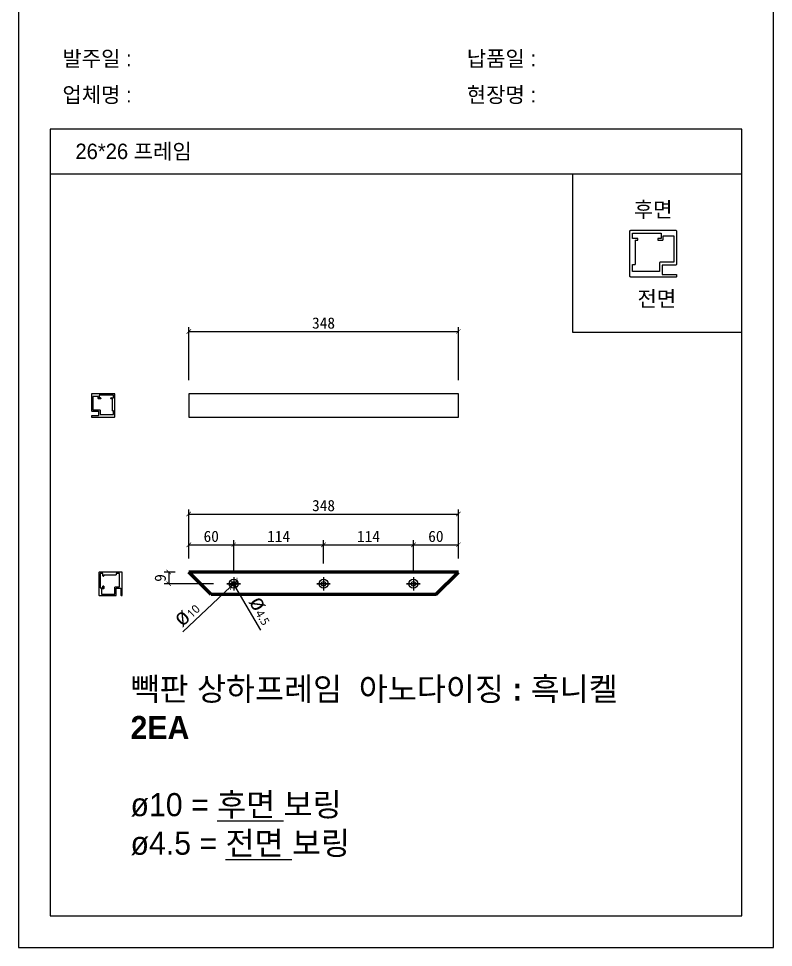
# Model space of a CAD drawing. Header units: millimetres. Extents: x -44117 to 256353, y -2095463 to 65325.
# Drawn here: x 122887 to 124567, y 22943 to 25010 of the extents above; entities that cross this region are included whole.
import ezdxf

# ---------------------------------------------------------------- set-up
doc = ezdxf.new("R2010")
doc.units = ezdxf.units.MM
doc.header["$LTSCALE"] = 10
doc.layers.add('Layer1', color=7, linetype='Continuous', lineweight=70)
doc.dimstyles.new('ISO-25', dxfattribs={"dimtxt": 2.5, "dimasz": 2.5, "dimexe": 1, "dimexo": 1, "dimtad": 1, "dimtxsty": 'Standard', "dimblk": 'ARCHTICK', "dimcen": 2.5, "dimadec": 0, "dimazin": 0, "dimtfac": 1, "dimtmove": 0, "dimatfit": 3, "dimfxl": 0, "dimarcsym": 0})

# ---------------------------------------------------------------- blocks, each defined once
blk = doc.blocks.new('_ArchTick')
at = {"color": 0, "linetype": 'ByBlock', "const_width": 0.15}
blk.add_lwpolyline([(-0.5, -0.5), (0.5, 0.5)], dxfattribs=at)
blk = doc.blocks.new('*D1906')
at = {"color": 0, "lineweight": -2}
for p, q in [((123265.8, 23808.6), (123265.8, 23849.3)), ((123265.8, 23839.3), (123365.8, 23839.3)), ((123365.8, 23797.6), (123365.8, 23849.3))]:
    blk.add_line(p, q, dxfattribs=at)
at = {"layer": 'Defpoints', "color": 0}
for p in [(123365.8, 23839.3), (123265.8, 23778.6), (123365.8, 23767.6)]:
    blk.add_point(p, dxfattribs=at)
at = {"color": 0, "lineweight": -2, "xscale": 10, "yscale": 10, "zscale": 10, "rotation": 180}
blk.add_blockref('_ArchTick', (123265.8, 23839.3), dxfattribs=at)
at = {"color": 0, "lineweight": -2, "xscale": 10, "yscale": 10, "zscale": 10}
blk.add_blockref('_ArchTick', (123365.8, 23839.3), dxfattribs=at)
at = {"color": 0, "insert": (123315.8, 23858), "char_height": 25, "attachment_point": 5}
blk.add_mtext('60', dxfattribs=at)
blk = doc.blocks.new('*D1907')
at = {"color": 0, "lineweight": -2}
for p, q in [((123265.8, 23808.6), (123265.8, 23917.8)), ((123865.8, 23808.6), (123865.8, 23917.8)), ((123265.8, 23907.8), (123865.8, 23907.8))]:
    blk.add_line(p, q, dxfattribs=at)
at = {"layer": 'Defpoints', "color": 0}
for p in [(123865.8, 23907.8), (123265.8, 23778.6), (123865.8, 23778.6)]:
    blk.add_point(p, dxfattribs=at)
at = {"color": 0, "lineweight": -2, "xscale": 10, "yscale": 10, "zscale": 10, "rotation": 180}
blk.add_blockref('_ArchTick', (123265.8, 23907.8), dxfattribs=at)
at = {"color": 0, "lineweight": -2, "xscale": 10, "yscale": 10, "zscale": 10}
blk.add_blockref('_ArchTick', (123865.8, 23907.8), dxfattribs=at)
at = {"color": 0, "insert": (123565.8, 23926.5), "char_height": 25, "attachment_point": 5}
blk.add_mtext('348', dxfattribs=at)
blk = doc.blocks.new('*D1908')
at = {"color": 0, "lineweight": -2}
for p, q in [((123373, 23759.5), (123358.5, 23745.7)), ((123373, 23759.5), (123373, 23759.5)), ((123252.8, 23645.5), (123358.5, 23745.7))]:
    blk.add_line(p, q, dxfattribs=at)
at = {"layer": 'Defpoints', "color": 0}
for p in [(123373, 23759.5), (123358.5, 23745.7)]:
    blk.add_point(p, dxfattribs=at)
at = {"color": 0, "lineweight": -2, "xscale": 10, "yscale": 10, "zscale": 10}
for p, rotation in [((123358.5, 23745.7), 43.48065296218906), ((123373, 23759.5), 223.4806529621891)]:
    blk.add_blockref('_ArchTick', p, dxfattribs=dict(at, rotation=rotation))
at = {"color": 0, "insert": (123259.7, 23687.7), "char_height": 25, "attachment_point": 5, "rotation": 43.4807}
blk.add_mtext('{\\fGulim|b0|i0|c129|p50;\\H1.4583x;ø\\fMalgun Gothic|b0|i0|c129|p50;\\H0.51429x;10}', dxfattribs=at)
blk = doc.blocks.new('*D1909')
at = {"color": 0, "lineweight": -2}
for p, q in [((123363.3, 23756.9), (123363.3, 23756.9)), ((123363.3, 23756.9), (123368.3, 23748.3)), ((123426.1, 23649.7), (123368.3, 23748.3))]:
    blk.add_line(p, q, dxfattribs=at)
at = {"layer": 'Defpoints', "color": 0}
for p in [(123363.3, 23756.9), (123368.3, 23748.3)]:
    blk.add_point(p, dxfattribs=at)
at = {"color": 0, "lineweight": -2, "xscale": 10, "yscale": 10, "zscale": 10}
for p, rotation in [((123363.3, 23756.9), 300.3861059706607), ((123368.3, 23748.3), 120.3861059706608)]:
    blk.add_blockref('_ArchTick', p, dxfattribs=dict(at, rotation=rotation))
at = {"color": 0, "insert": (123430, 23694.3), "char_height": 25, "attachment_point": 5, "rotation": 300.3861}
blk.add_mtext('{\\fGulim|b0|i0|c129|p50;\\H1.4583x;ø\\fMalgun Gothic|b0|i0|c129|p50;\\H0.51429x;4.5}', dxfattribs=at)
blk = doc.blocks.new('*D1910')
at = {"color": 0, "lineweight": -2}
for p, q in [((123365.8, 23782.6), (123365.8, 23849.3)), ((123365.8, 23839.3), (123565.8, 23839.3)), ((123565.8, 23797.6), (123565.8, 23849.3))]:
    blk.add_line(p, q, dxfattribs=at)
at = {"layer": 'Defpoints', "color": 0}
for p in [(123565.8, 23839.3), (123365.8, 23752.6), (123565.8, 23767.6)]:
    blk.add_point(p, dxfattribs=at)
at = {"color": 0, "lineweight": -2, "xscale": 10, "yscale": 10, "zscale": 10, "rotation": 180}
blk.add_blockref('_ArchTick', (123365.8, 23839.3), dxfattribs=at)
at = {"color": 0, "lineweight": -2, "xscale": 10, "yscale": 10, "zscale": 10}
blk.add_blockref('_ArchTick', (123565.8, 23839.3), dxfattribs=at)
at = {"color": 0, "insert": (123465.8, 23858), "char_height": 25, "attachment_point": 5}
blk.add_mtext('114', dxfattribs=at)
blk = doc.blocks.new('*D1911')
at = {"color": 0, "lineweight": -2}
for p, q in [((123565.8, 23797.6), (123565.8, 23849.3)), ((123565.8, 23839.3), (123765.8, 23839.3)), ((123765.8, 23782.6), (123765.8, 23849.3))]:
    blk.add_line(p, q, dxfattribs=at)
at = {"layer": 'Defpoints', "color": 0}
for p in [(123765.8, 23839.3), (123565.8, 23767.6), (123765.8, 23752.6)]:
    blk.add_point(p, dxfattribs=at)
at = {"color": 0, "lineweight": -2, "xscale": 10, "yscale": 10, "zscale": 10, "rotation": 180}
blk.add_blockref('_ArchTick', (123565.8, 23839.3), dxfattribs=at)
at = {"color": 0, "lineweight": -2, "xscale": 10, "yscale": 10, "zscale": 10}
blk.add_blockref('_ArchTick', (123765.8, 23839.3), dxfattribs=at)
at = {"color": 0, "insert": (123665.8, 23858), "char_height": 25, "attachment_point": 5}
blk.add_mtext('114', dxfattribs=at)
blk = doc.blocks.new('*D1912')
at = {"color": 0, "lineweight": -2}
for p, q in [((123765.8, 23797.6), (123765.8, 23849.3)), ((123765.8, 23839.3), (123865.8, 23839.3)), ((123865.8, 23808.6), (123865.8, 23849.3))]:
    blk.add_line(p, q, dxfattribs=at)
at = {"layer": 'Defpoints', "color": 0}
for p in [(123865.8, 23839.3), (123865.8, 23778.6), (123765.8, 23767.6)]:
    blk.add_point(p, dxfattribs=at)
at = {"color": 0, "lineweight": -2, "xscale": 10, "yscale": 10, "zscale": 10, "rotation": 180}
blk.add_blockref('_ArchTick', (123765.8, 23839.3), dxfattribs=at)
at = {"color": 0, "lineweight": -2, "xscale": 10, "yscale": 10, "zscale": 10}
blk.add_blockref('_ArchTick', (123865.8, 23839.3), dxfattribs=at)
at = {"color": 0, "insert": (123815.8, 23858), "char_height": 25, "attachment_point": 5}
blk.add_mtext('60', dxfattribs=at)
blk = doc.blocks.new('*D1913')
at = {"color": 0, "lineweight": -2}
for p, q in [((123235.8, 23778.6), (123211.2, 23778.6)), ((123221.2, 23778.6), (123221.2, 23752.6)), ((123320.8, 23752.6), (123211.2, 23752.6))]:
    blk.add_line(p, q, dxfattribs=at)
at = {"layer": 'Defpoints', "color": 0}
for p in [(123265.8, 23778.6), (123221.2, 23752.6), (123350.8, 23752.6)]:
    blk.add_point(p, dxfattribs=at)
at = {"color": 0, "lineweight": -2, "xscale": 10, "yscale": 10, "zscale": 10}
for p, rotation in [((123221.2, 23778.6), 90), ((123221.2, 23752.6), 270)]:
    blk.add_blockref('_ArchTick', p, dxfattribs=dict(at, rotation=rotation))
at = {"color": 0, "insert": (123202.5, 23765.6), "char_height": 25, "attachment_point": 5, "rotation": 90}
blk.add_mtext('9', dxfattribs=at)
blk = doc.blocks.new('*D1914')
at = {"color": 0, "lineweight": -2}
for p, q in [((123265.8, 24205.5), (123265.8, 24324)), ((123265.8, 24314), (123865.8, 24314)), ((123865.8, 24205.5), (123865.8, 24324))]:
    blk.add_line(p, q, dxfattribs=at)
at = {"layer": 'Defpoints', "color": 0}
for p in [(123865.8, 24314), (123265.8, 24175.5), (123865.8, 24175.5)]:
    blk.add_point(p, dxfattribs=at)
at = {"color": 0, "lineweight": -2, "xscale": 10, "yscale": 10, "zscale": 10, "rotation": 180}
blk.add_blockref('_ArchTick', (123265.8, 24314), dxfattribs=at)
at = {"color": 0, "lineweight": -2, "xscale": 10, "yscale": 10, "zscale": 10}
blk.add_blockref('_ArchTick', (123865.8, 24314), dxfattribs=at)
at = {"color": 0, "insert": (123565.8, 24332.7), "char_height": 25, "attachment_point": 5}
blk.add_mtext('348', dxfattribs=at)

msp = doc.modelspace()

# ---------------------------------------------------------------- linework, layer by layer
for p, q in [((124497.04902, 24764.25889), (122957.04902, 24764.25889)), ((124497.04902, 24664.25889), (122957.04902, 24664.25889)), ((124253.49343, 24521.17552), (124253.49343, 24533.17552)), ((124253.49343, 24533.17552), (124317.49343, 24533.17552)), ((124264.29343, 24521.17552), (124253.49343, 24521.17552)), ((124259.49343, 24517.17552), (124264.29343, 24517.17552)), ((124259.49343, 24517.17552), (124259.49343, 24463.17552)), ((124265.49343, 24518.37552), (124265.49343, 24519.97552)), ((124309.49343, 24519.97552), (124309.49343, 24518.37552)), ((124317.49343, 24521.17552), (124310.69343, 24521.17552)), ((124310.69343, 24517.17552), (124320.29343, 24517.17552)), ((124317.49343, 24533.17552), (124317.49343, 24521.17552)), ((124321.49343, 24518.37552), (124321.49343, 24527.17552)), ((124321.49343, 24527.17552), (124345.49343, 24527.17552)), ((124345.49343, 24527.17552), (124345.49343, 24467.97552)), ((124253.49343, 24447.17552), (124253.49343, 24463.17552)), ((124253.49343, 24463.17552), (124259.49343, 24463.17552)), ((124313.49343, 24466.77552), (124313.49343, 24461.97552)), ((124313.49343, 24461.97552), (124313.49343, 24447.17552)), ((124313.49343, 24461.97552), (124313.49343, 24461.97552)), ((124319.49343, 24467.97552), (124314.69343, 24467.97552)), ((124345.49343, 24467.97552), (124319.49343, 24467.97552)), ((124313.49343, 24447.17552), (124253.49343, 24447.17552)), ((123064.2862, 24169.50551), (123052.2862, 24169.50551)), ((123052.2862, 24169.50551), (123052.2862, 24139.90551)), ((123064.2862, 24165.10551), (123064.2862, 24169.50551)), ((123069.6862, 24164.50551), (123064.8862, 24164.50551)), ((123098.2862, 24172.50551), (123066.2862, 24172.50551)), ((123066.2862, 24172.50551), (123066.2862, 24166.50551)), ((123066.2862, 24166.50551), (123069.6862, 24166.50551)), ((123070.2862, 24165.90551), (123070.2862, 24165.10551)), ((123092.2862, 24165.10551), (123092.2862, 24165.90551)), ((123092.8862, 24166.50551), (123098.2862, 24166.50551)), ((123095.2862, 24164.50551), (123092.8862, 24164.50551)), ((123095.2862, 24164.50551), (123095.2862, 24137.50551)), ((123098.2862, 24166.50551), (123098.2862, 24172.50551)), ((123865.78461, 24175.50551), (123265.78461, 24175.50551)), ((123265.78461, 24175.50551), (123265.78461, 24123.50551)), ((123865.78461, 24123.50551), (123865.78461, 24175.50551)), ((123052.2862, 24139.90551), (123065.2862, 24139.90551)), ((123065.2862, 24139.90551), (123067.6862, 24139.90551)), ((123068.2862, 24139.30551), (123068.2862, 24136.90551)), ((123068.2862, 24136.90551), (123068.2862, 24129.50551)), ((123068.2862, 24136.90551), (123068.2862, 24136.90551)), ((123068.2862, 24129.50551), (123098.2862, 24129.50551)), ((123098.2862, 24137.50551), (123095.2862, 24137.50551)), ((123098.2862, 24129.50551), (123098.2862, 24137.50551)), ((123265.78461, 24123.50551), (123865.78461, 24123.50551)), ((123074.88909, 23775.58709), (123068.88909, 23775.58709)), ((123068.88909, 23775.58709), (123068.88909, 23743.58709)), ((123074.88909, 23770.18709), (123074.88909, 23775.58709)), ((123076.28909, 23769.58709), (123075.48909, 23769.58709)), ((123076.88909, 23772.58709), (123076.88909, 23770.18709)), ((123076.88909, 23772.58709), (123103.88909, 23772.58709)), ((123111.88909, 23775.58709), (123103.88909, 23775.58709)), ((123103.88909, 23775.58709), (123103.88909, 23772.58709)), ((123111.88909, 23745.58709), (123111.88909, 23775.58709)), ((123068.88909, 23743.58709), (123074.88909, 23743.58709)), ((123076.28909, 23741.58709), (123071.88909, 23741.58709)), ((123071.88909, 23741.58709), (123071.88909, 23729.58709)), ((123071.88909, 23729.58709), (123101.48909, 23729.58709)), ((123074.88909, 23743.58709), (123074.88909, 23746.98709)), ((123075.48909, 23747.58709), (123076.28909, 23747.58709)), ((123076.88909, 23746.98709), (123076.88909, 23742.18709)), ((123101.48909, 23742.58709), (123101.48909, 23744.98709)), ((123101.48909, 23729.58709), (123101.48909, 23742.58709)), ((123102.08909, 23745.58709), (123104.48909, 23745.58709)), ((123104.48909, 23745.58709), (123111.88909, 23745.58709)), ((123104.48909, 23745.58709), (123104.48909, 23745.58709))]:
    msp.add_line(p, q)
at = {"lineweight": 30}
for p, q in [((123365.78461, 23767.58709), (123365.78461, 23737.58709)), ((123565.78461, 23767.58709), (123565.78461, 23737.58709)), ((123765.78461, 23767.58709), (123765.78461, 23737.58709))]:
    msp.add_line(p, q, dxfattribs=at)
for points in [[(122887.04902, 22943.42861), (124567.04902, 22943.42861), (124567.04902, 25319.42861), (122887.04902, 25319.42861)], [(124497.04902, 24664.25889), (124120.10026, 24664.25889), (124120.10026, 24312.65192), (124497.04902, 24312.65192)]]:
    msp.add_lwpolyline(points, close=True)
msp.add_lwpolyline([(122957.04902, 24764.25889), (122957.04902, 23013.42861), (124497.04902, 23013.42861), (124497.04902, 24764.25889)])
for points in [[(124350.29343, 24441.17604, -0.4142135624), (124351.49343, 24439.97604), (124351.49343, 24436.37552, -0.4142135624), (124350.29343, 24435.17552), (124249.49343, 24435.17552, -0.4142135624), (124247.49343, 24437.17552), (124247.49343, 24537.17552, -0.4142135624), (124249.49343, 24539.17552), (124349.49343, 24539.17552, -0.4142135624), (124351.49343, 24537.17552), (124351.49343, 24463.97552, -0.4142135624), (124349.49343, 24461.97552), (124319.49343, 24461.97552), (124319.49343, 24441.17552), (124350.29343, 24441.17552)], [(123049.8862, 24126.50577, 0.4142135624), (123049.2862, 24125.90577), (123049.2862, 24124.10551, 0.4142135624), (123049.8862, 24123.50551), (123100.2862, 24123.50551, 0.4142135624), (123101.2862, 24124.50551), (123101.2862, 24174.50551, 0.4142135624), (123100.2862, 24175.50551), (123050.2862, 24175.50551, 0.4142135624), (123049.2862, 24174.50551), (123049.2862, 24137.90551, 0.4142135624), (123050.2862, 24136.90551), (123065.2862, 24136.90551), (123065.2862, 24126.50551), (123049.8862, 24126.50551)], [(123114.88884, 23727.18709, 0.4142135624), (123115.48884, 23726.58709), (123117.28909, 23726.58709, 0.4142135624), (123117.88909, 23727.18709), (123117.88909, 23777.58709, 0.4142135624), (123116.88909, 23778.58709), (123066.88909, 23778.58709, 0.4142135624), (123065.88909, 23777.58709), (123065.88909, 23727.58709, 0.4142135624), (123066.88909, 23726.58709), (123103.48909, 23726.58709, 0.4142135624), (123104.48909, 23727.58709), (123104.48909, 23742.58709), (123114.88909, 23742.58709), (123114.88909, 23727.18709)]]:
    msp.add_lwpolyline(points, format="xyb")
for points in [[(123380.78461, 23752.58709), (123350.78461, 23752.58709)], [(123580.78461, 23752.58709), (123550.78461, 23752.58709)], [(123780.78461, 23752.58709), (123750.78461, 23752.58709)]]:
    msp.add_lwpolyline(points, close=True, dxfattribs=at)
for centre, radius in [((123365.78461, 23752.58709), 10), ((123365.78461, 23752.58709), 5), ((123565.78461, 23752.58709), 10), ((123565.78461, 23752.58709), 5), ((123765.78461, 23752.58709), 10), ((123765.78461, 23752.58709), 5)]:
    msp.add_circle(centre, radius, dxfattribs=at)
for centre, radius, start, end in [((124264.29343, 24519.97552), 1.2, 360, 90), ((124264.29343, 24518.37552), 1.2, 270, 0), ((124310.69343, 24519.97552), 1.2, 90, 180), ((124310.69343, 24518.37552), 1.2, 180, 270), ((124320.29343, 24518.37552), 1.2, 270, 0), ((124314.69343, 24466.77552), 1.2, 90, 180), ((123064.8862, 24165.10551), 0.6, 180, 270), ((123069.6862, 24165.90551), 0.6, 0, 90), ((123069.6862, 24165.10551), 0.6, 270, 0), ((123092.8862, 24165.90551), 0.6, 90, 180), ((123092.8862, 24165.10551), 0.6, 180, 270), ((123067.6862, 24139.30551), 0.6, 0, 90), ((123075.48909, 23770.18709), 0.6, 180, 270), ((123076.28909, 23770.18709), 0.6, 270, 0), ((123075.48909, 23746.98709), 0.6, 90, 180), ((123076.28909, 23746.98709), 0.6, 0, 90), ((123076.28909, 23742.18709), 0.6, 270, 0), ((123102.08909, 23744.98709), 0.6, 90, 180)]:
    msp.add_arc(centre, radius, start, end)
at = {"layer": 'Layer1'}
for p, q in [((123315.78461, 23728.58709), (123265.78461, 23778.58709)), ((123815.78461, 23728.58709), (123865.78461, 23778.58709))]:
    msp.add_line(p, q, dxfattribs=at)
for points in [[(123865.78461, 23778.58709), (123265.78461, 23778.58709)], [(123815.78461, 23728.58709), (123315.78461, 23728.58709)]]:
    msp.add_lwpolyline(points, dxfattribs=at)

# ---------------------------------------------------------------- texts
at = {"attachment_point": 1}
for s, heights, insert, char_height in [('{\\fGulim|b0|i0|c129|p50;발주일 :}', [-38.18216], (122984.64627, 24938.54568), 34.3), ('{\\fGulim|b0|i0|c129|p50;납품일 :}', [-37.67976], (123884.62425, 24938.54568), 34.3), ('{\\fGulim|b0|i0|c129|p50;업체명 : }', [-38.2735], (122984.64627, 24857.8895), 34.3), ('{\\fGulim|b0|i0|c129|p50;현장명 : }', [-38.2735], (123884.62425, 24857.8895), 34.3), ('{\\fGulim|b0|i0|c129|p50;26*26 프레임}', [-38.22783], (123013.60885, 24732.02092), 34.3), ('{\\fGulim|b0|i0|c129|p50;후면}', [-38.18216], (124256.34551, 24602.55063), 34.3), ('{\\fGulim|b0|i0|c129|p50;전면}', [-37.08602], (124264.53937, 24404.19093), 34.3), ('{\\fGulim|b1|i0|c129|p50;빽판 상하프레임  아노다이징 : 흑니켈\\P2EA\\P\\fGulim|b0|i0|c129|p50;\\Pø10 = \\fGulim|b1|i0|c129|p50;\\L후면\\fGulim|b0|i0|c129|p50;\\l 보링\\Pø4.5 = \\fGulim|b1|i0|c129|p50;\\L전면\\fGulim|b0|i0|c129|p50;\\l 보링}', [-411.84859], (123136.27246, 23544.20394), 51.45)]:
    msp.add_mtext_dynamic_manual_height_columns(s, width=3307.3198183, gutter_width=12.5, heights=heights, dxfattribs=dict(at, insert=insert, char_height=char_height))

# ---------------------------------------------------------------- dimensions: what is measured, and where the dimension line sits
for base, p1, p2, text, override, picture, middle in [((123865.78461, 24313.95155), (123265.78461, 24175.50551), (123865.78461, 24175.50551), '348', {"dimscale": 10, "dimasz": 1, "dimexo": 3}, '*D1914', (123565.78461, 24332.70155)), ((123865.78461, 23907.77669), (123265.78461, 23778.58709), (123865.78461, 23778.58709), '348', {"dimscale": 10, "dimasz": 1, "dimexo": 3}, '*D1907', (123565.78461, 23926.52669)), ((123365.78461, 23839.25114), (123265.78461, 23778.58709), (123365.78461, 23767.58709), '60', {"dimscale": 10, "dimasz": 1, "dimexo": 3}, '*D1906', (123315.78461, 23858.00114)), ((123565.78461, 23839.25114), (123365.78461, 23752.58709), (123565.78461, 23767.58709), '114', {"dimscale": 10, "dimasz": 1, "dimexo": 3, "dimtmove": 1}, '*D1910', (123465.78461, 23858.00114)), ((123765.78461, 23839.25114), (123565.78461, 23767.58709), (123765.78461, 23752.58709), '114', {"dimscale": 10, "dimasz": 1, "dimexo": 3, "dimtmove": 1}, '*D1911', (123665.78461, 23858.00114)), ((123865.78461, 23839.25114), (123765.78461, 23767.58709), (123865.78461, 23778.58709), '60', {"dimscale": 10, "dimasz": 1, "dimexo": 3, "dimtmove": 1}, '*D1912', (123815.78461, 23858.00114))]:
    dim = msp.add_linear_dim(base=base, p1=p1, p2=p2, text=text, dimstyle='ISO-25', override=override)
    dim.commit()
    dim.dimension.update_dxf_attribs({"geometry": picture, "text_midpoint": middle})
dim = msp.add_linear_dim(base=(123221.23311, 23752.58709), p1=(123265.78461, 23778.58709), p2=(123350.78461, 23752.58709), angle=90, text='9', dimstyle='ISO-25', override={"dimscale": 10, "dimasz": 1, "dimexo": 3})
dim.commit()
dim.dimension.update_dxf_attribs({"geometry": '*D1913', "text_midpoint": (123221.23311, 23765.58709), "dimtype": 160})
for p1, p2, text, picture, middle in [((123373.04068, 23759.46819), (123358.52854, 23745.706), '{\\fGulim|b0|i0|c129|p50;\\H1.4583x;ø\\fMalgun Gothic|b0|i0|c129|p50;\\H0.51429x;10}', '*D1908', (123277.53247, 23668.89556)), ((123363.25549, 23756.90027), (123368.31373, 23748.27391), '{\\fGulim|b0|i0|c129|p50;\\H1.4583x;ø\\fMalgun Gothic|b0|i0|c129|p50;\\H0.51429x;4.5}', '*D1909', (123407.64986, 23681.18984))]:
    dim = msp.add_diameter_dim_2p(p1=p1, p2=p2, text=text, dimstyle='ISO-25', override={"dimscale": 10, "dimasz": 1, "dimexo": 3})
    dim.commit()
    dim.dimension.update_dxf_attribs({"geometry": picture, "text_midpoint": middle, "dimtype": 163})

doc.saveas('drawing.dxf')
